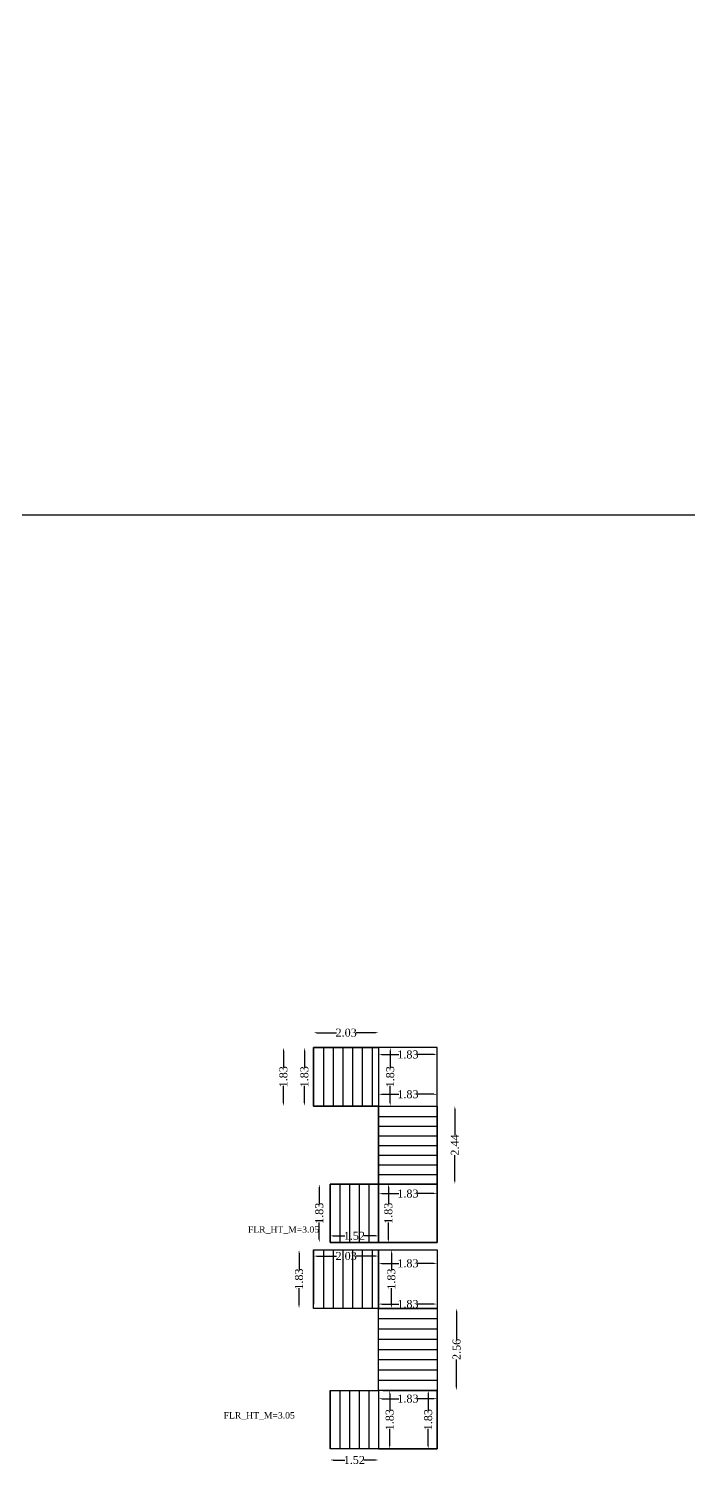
# Model space of a CAD drawing. Header units: metres. Extents: x 3520 to 17931, y 2577 to 6638.
# Drawn here: x 3553.27 to 3573.88, y 2577.28 to 2622.15 of the extents above; entities that cross this region are included whole.
import ezdxf

# ---------------------------------------------------------------- set-up
doc = ezdxf.new("R2010")
doc.units = ezdxf.units.M
doc.header["$MEASUREMENT"] = 0
for name, color, linetype in [('BLK_1_FLR_1_EXIT_WIDTH_STAIR', 7, 'Continuous'), ('BLK_1_FLR_2_STAIR_1', 7, 'Continuous'), ('BLK_1_FLR_2_STAIR_1_FLIGHT_1', 7, 'Continuous'), ('BLK_1_FLR_2_STAIR_1_FLIGHT_2', 7, 'Continuous'), ('BLK_1_FLR_2_STAIR_1_FLIGHT_3', 7, 'Continuous'), ('BLK_1_FLR_2_STAIR_1_LANDING_1', 7, 'Continuous'), ('BLK_1_FLR_2_STAIR_1_LANDING_2', 7, 'Continuous'), ('BLK_1_FLR_2_STAIR_2', 7, 'Continuous'), ('BLK_1_FLR_2_STAIR_2_FLIGHT_1', 7, 'Continuous'), ('BLK_1_FLR_2_STAIR_2_FLIGHT_2', 7, 'Continuous'), ('BLK_1_FLR_2_STAIR_2_FLIGHT_3', 7, 'Continuous'), ('BLK_1_FLR_2_STAIR_2_LANDING_1', 7, 'Continuous'), ('BLK_1_FLR_2_STAIR_2_LANDING_2', 7, 'Continuous'), ('LOCATION_PLAN', 7, 'Continuous')]:
    doc.layers.add(name, color=color, linetype=linetype)
doc.styles.add('ANAND', font='times.ttf')
doc.styles.get("Standard").update_dxf_attribs({"font": 'times.ttf'})
doc.dimstyles.new('STANDARD$0', dxfattribs={"dimtxt": 0.25, "dimasz": 0.1, "dimexe": 2, "dimexo": 2, "dimgap": 0, "dimtad": 0, "dimzin": 0, "dimdsep": 46, "dimtxsty": 'ANAND', "dimcen": 0.0625, "dimdle": 2.5, "dimse1": 1, "dimse2": 1, "dimclrd": 2, "dimclre": 9, "dimadec": 0, "dimazin": 0, "dimtfac": 1, "dimtix": 1, "dimtofl": 0, "dimtmove": 2, "dimatfit": 3, "dimldrblk": 'OBLIQUE', "dimfxl": 0, "dimtolj": 1, "dimtzin": 0, "dimarcsym": 0})

# ---------------------------------------------------------------- blocks, each defined once
blk = doc.blocks.new('*D79')
at = {"layer": 'BLK_1_FLR_2_STAIR_2_FLIGHT_3', "color": 2, "lineweight": -2}
for p, q in [((3562.785, 2577.441), (3563.151, 2577.441)), ((3564.104, 2577.441), (3563.738, 2577.441))]:
    blk.add_line(p, q, dxfattribs=at)
at = {"layer": 'BLK_1_FLR_2_STAIR_2_FLIGHT_3', "color": 2}
for points in [[(3562.785, 2577.458), (3562.785, 2577.424), (3562.685, 2577.441)], [(3564.104, 2577.458), (3564.104, 2577.424), (3564.204, 2577.441)]]:
    blk.add_solid(points, dxfattribs=at)
at = {"layer": 'Defpoints', "color": 0}
for p in [(3562.685, 2577.787), (3564.204, 2577.787), (3562.685, 2577.441)]:
    blk.add_point(p, dxfattribs=at)
at = {"layer": 'BLK_1_FLR_2_STAIR_2_FLIGHT_3', "color": 0, "insert": (3563.445, 2577.441), "char_height": 0.25, "attachment_point": 5, "style": 'ANAND'}
blk.add_mtext('\\A1;1.52', dxfattribs=at)
blk = doc.blocks.new('_Oblique')
at = {"color": 0, "linetype": 'ByBlock', "lineweight": -2}
blk.add_line((-0.5, -0.5), (0.5, 0.5), dxfattribs=at)
blk = doc.blocks.new('*D80')
at = {"layer": 'BLK_1_FLR_2_STAIR_2_FLIGHT_2', "color": 2, "lineweight": -2}
for p, q in [((3566.641, 2582.079), (3566.641, 2581.209)), ((3566.641, 2579.715), (3566.641, 2580.585))]:
    blk.add_line(p, q, dxfattribs=at)
at = {"layer": 'BLK_1_FLR_2_STAIR_2_FLIGHT_2', "color": 2}
for points in [[(3566.624, 2582.079), (3566.658, 2582.079), (3566.641, 2582.179)], [(3566.624, 2579.715), (3566.658, 2579.715), (3566.641, 2579.615)]]:
    blk.add_solid(points, dxfattribs=at)
at = {"layer": 'Defpoints', "color": 0}
for p in [(3566.032, 2582.179), (3566.641, 2582.179), (3566.032, 2579.615)]:
    blk.add_point(p, dxfattribs=at)
at = {"layer": 'BLK_1_FLR_2_STAIR_2_FLIGHT_2', "color": 0, "insert": (3566.641, 2580.897), "char_height": 0.25, "attachment_point": 5, "rotation": 90, "style": 'ANAND'}
blk.add_mtext('\\A1;2.56', dxfattribs=at)
blk = doc.blocks.new('*D81')
at = {"layer": 'BLK_1_FLR_2_STAIR_2_FLIGHT_1', "color": 2, "lineweight": -2}
for p, q in [((3562.273, 2583.812), (3562.885, 2583.812)), ((3564.104, 2583.812), (3563.493, 2583.812))]:
    blk.add_line(p, q, dxfattribs=at)
at = {"layer": 'BLK_1_FLR_2_STAIR_2_FLIGHT_1', "color": 2}
for points in [[(3562.273, 2583.828), (3562.273, 2583.795), (3562.173, 2583.812)], [(3564.104, 2583.828), (3564.104, 2583.795), (3564.204, 2583.812)]]:
    blk.add_solid(points, dxfattribs=at)
at = {"layer": 'Defpoints', "color": 0}
for p in [(3562.173, 2584.006), (3564.204, 2584.006), (3564.204, 2583.812)]:
    blk.add_point(p, dxfattribs=at)
at = {"layer": 'BLK_1_FLR_2_STAIR_2_FLIGHT_1', "color": 0, "insert": (3563.189, 2583.812), "char_height": 0.25, "attachment_point": 5, "style": 'ANAND'}
blk.add_mtext('\\A1;2.03', dxfattribs=at)
blk = doc.blocks.new('*D82')
at = {"layer": 'BLK_1_FLR_2_STAIR_1_FLIGHT_3', "color": 2, "lineweight": -2}
for p, q in [((3562.785, 2584.442), (3563.151, 2584.442)), ((3564.104, 2584.442), (3563.738, 2584.442))]:
    blk.add_line(p, q, dxfattribs=at)
at = {"layer": 'BLK_1_FLR_2_STAIR_1_FLIGHT_3', "color": 2}
for points in [[(3562.785, 2584.459), (3562.785, 2584.425), (3562.685, 2584.442)], [(3564.104, 2584.459), (3564.104, 2584.425), (3564.204, 2584.442)]]:
    blk.add_solid(points, dxfattribs=at)
at = {"layer": 'Defpoints', "color": 0}
for p in [(3562.685, 2584.235), (3564.204, 2584.442), (3564.204, 2584.235)]:
    blk.add_point(p, dxfattribs=at)
at = {"layer": 'BLK_1_FLR_2_STAIR_1_FLIGHT_3', "color": 0, "insert": (3563.445, 2584.442), "char_height": 0.25, "attachment_point": 5, "style": 'ANAND'}
blk.add_mtext('\\A1;1.52', dxfattribs=at)
blk = doc.blocks.new('*D83')
at = {"layer": 'BLK_1_FLR_2_STAIR_1_FLIGHT_2', "color": 2, "lineweight": -2}
for p, q in [((3566.587, 2588.399), (3566.587, 2587.594)), ((3566.587, 2586.162), (3566.587, 2586.968))]:
    blk.add_line(p, q, dxfattribs=at)
at = {"layer": 'BLK_1_FLR_2_STAIR_1_FLIGHT_2', "color": 2}
for points in [[(3566.57, 2588.399), (3566.603, 2588.399), (3566.587, 2588.499)], [(3566.57, 2586.162), (3566.603, 2586.162), (3566.587, 2586.062)]]:
    blk.add_solid(points, dxfattribs=at)
at = {"layer": 'Defpoints', "color": 0}
for p in [(3565.014, 2588.499), (3566.587, 2588.499), (3565.014, 2586.062)]:
    blk.add_point(p, dxfattribs=at)
at = {"layer": 'BLK_1_FLR_2_STAIR_1_FLIGHT_2', "color": 0, "insert": (3566.587, 2587.281), "char_height": 0.25, "attachment_point": 5, "rotation": 90, "style": 'ANAND'}
blk.add_mtext('\\A1;2.44', dxfattribs=at)
blk = doc.blocks.new('*D84')
at = {"layer": 'BLK_1_FLR_2_STAIR_1_FLIGHT_1', "color": 2, "lineweight": -2}
for p, q in [((3562.273, 2590.789), (3562.885, 2590.789)), ((3564.104, 2590.789), (3563.493, 2590.789))]:
    blk.add_line(p, q, dxfattribs=at)
at = {"layer": 'BLK_1_FLR_2_STAIR_1_FLIGHT_1', "color": 2}
for points in [[(3562.273, 2590.806), (3562.273, 2590.772), (3562.173, 2590.789)], [(3564.104, 2590.806), (3564.104, 2590.772), (3564.204, 2590.789)]]:
    blk.add_solid(points, dxfattribs=at)
at = {"layer": 'Defpoints', "color": 0}
for p in [(3564.204, 2590.789), (3562.173, 2590.327), (3564.204, 2590.327)]:
    blk.add_point(p, dxfattribs=at)
at = {"layer": 'BLK_1_FLR_2_STAIR_1_FLIGHT_1', "color": 0, "insert": (3563.189, 2590.789), "char_height": 0.25, "attachment_point": 5, "style": 'ANAND'}
blk.add_mtext('\\A1;2.03', dxfattribs=at)
blk = doc.blocks.new('*D85')
at = {"layer": 'BLK_1_FLR_2_STAIR_1_FLIGHT_1', "color": 2, "lineweight": -2}
for p, q in [((3561.883, 2590.227), (3561.883, 2589.699)), ((3561.883, 2588.599), (3561.883, 2589.127))]:
    blk.add_line(p, q, dxfattribs=at)
at = {"layer": 'BLK_1_FLR_2_STAIR_1_FLIGHT_1', "color": 2}
for points in [[(3561.866, 2590.227), (3561.9, 2590.227), (3561.883, 2590.327)], [(3561.866, 2588.599), (3561.9, 2588.599), (3561.883, 2588.499)]]:
    blk.add_solid(points, dxfattribs=at)
at = {"layer": 'Defpoints', "color": 0}
for p in [(3562.173, 2590.327), (3561.883, 2588.499), (3562.173, 2588.499)]:
    blk.add_point(p, dxfattribs=at)
at = {"layer": 'BLK_1_FLR_2_STAIR_1_FLIGHT_1', "color": 0, "insert": (3561.883, 2589.413), "char_height": 0.25, "attachment_point": 5, "rotation": 90, "style": 'ANAND'}
blk.add_mtext('\\A1;1.83', dxfattribs=at)
blk = doc.blocks.new('*D86')
at = {"layer": 'BLK_1_FLR_2_STAIR_1_FLIGHT_2', "color": 2, "lineweight": -2}
for p, q in [((3564.304, 2588.866), (3564.832, 2588.866)), ((3565.932, 2588.866), (3565.404, 2588.866))]:
    blk.add_line(p, q, dxfattribs=at)
at = {"layer": 'BLK_1_FLR_2_STAIR_1_FLIGHT_2', "color": 2}
for points in [[(3564.304, 2588.883), (3564.304, 2588.849), (3564.204, 2588.866)], [(3565.932, 2588.883), (3565.932, 2588.849), (3566.032, 2588.866)]]:
    blk.add_solid(points, dxfattribs=at)
at = {"layer": 'Defpoints', "color": 0}
for p in [(3566.032, 2588.866), (3564.204, 2588.499), (3566.032, 2588.499)]:
    blk.add_point(p, dxfattribs=at)
at = {"layer": 'BLK_1_FLR_2_STAIR_1_FLIGHT_2', "color": 0, "insert": (3565.118, 2588.866), "char_height": 0.25, "attachment_point": 5, "style": 'ANAND'}
blk.add_mtext('\\A1;1.83', dxfattribs=at)
blk = doc.blocks.new('*D87')
at = {"layer": 'BLK_1_FLR_2_STAIR_1_FLIGHT_3', "color": 2, "lineweight": -2}
for p, q in [((3562.349, 2585.962), (3562.349, 2585.435)), ((3562.349, 2584.335), (3562.349, 2584.863))]:
    blk.add_line(p, q, dxfattribs=at)
at = {"layer": 'BLK_1_FLR_2_STAIR_1_FLIGHT_3', "color": 2}
for points in [[(3562.333, 2585.962), (3562.366, 2585.962), (3562.349, 2586.062)], [(3562.333, 2584.335), (3562.366, 2584.335), (3562.349, 2584.235)]]:
    blk.add_solid(points, dxfattribs=at)
at = {"layer": 'Defpoints', "color": 0}
for p in [(3562.685, 2586.062), (3562.349, 2584.235), (3562.685, 2584.235)]:
    blk.add_point(p, dxfattribs=at)
at = {"layer": 'BLK_1_FLR_2_STAIR_1_FLIGHT_3', "color": 0, "insert": (3562.349, 2585.149), "char_height": 0.25, "attachment_point": 5, "rotation": 90, "style": 'ANAND'}
blk.add_mtext('\\A1;1.83', dxfattribs=at)
blk = doc.blocks.new('*D88')
at = {"layer": 'BLK_1_FLR_2_STAIR_2_FLIGHT_1', "color": 2, "lineweight": -2}
for p, q in [((3561.716, 2583.906), (3561.716, 2583.379)), ((3561.716, 2582.279), (3561.716, 2582.806))]:
    blk.add_line(p, q, dxfattribs=at)
at = {"layer": 'BLK_1_FLR_2_STAIR_2_FLIGHT_1', "color": 2}
for points in [[(3561.699, 2583.906), (3561.732, 2583.906), (3561.716, 2584.006)], [(3561.699, 2582.279), (3561.732, 2582.279), (3561.716, 2582.179)]]:
    blk.add_solid(points, dxfattribs=at)
at = {"layer": 'Defpoints', "color": 0}
for p in [(3562.173, 2584.006), (3561.716, 2582.179), (3562.173, 2582.179)]:
    blk.add_point(p, dxfattribs=at)
at = {"layer": 'BLK_1_FLR_2_STAIR_2_FLIGHT_1', "color": 0, "insert": (3561.716, 2583.092), "char_height": 0.25, "attachment_point": 5, "rotation": 90, "style": 'ANAND'}
blk.add_mtext('\\A1;1.83', dxfattribs=at)
blk = doc.blocks.new('*D89')
at = {"layer": 'BLK_1_FLR_2_STAIR_2_FLIGHT_2', "color": 2, "lineweight": -2}
for p, q in [((3564.304, 2582.313), (3564.832, 2582.313)), ((3565.932, 2582.313), (3565.404, 2582.313))]:
    blk.add_line(p, q, dxfattribs=at)
at = {"layer": 'BLK_1_FLR_2_STAIR_2_FLIGHT_2', "color": 2}
for points in [[(3564.304, 2582.33), (3564.304, 2582.297), (3564.204, 2582.313)], [(3565.932, 2582.33), (3565.932, 2582.297), (3566.032, 2582.313)]]:
    blk.add_solid(points, dxfattribs=at)
at = {"layer": 'Defpoints', "color": 0}
for p in [(3566.032, 2582.313), (3564.204, 2582.179), (3566.032, 2582.179)]:
    blk.add_point(p, dxfattribs=at)
at = {"layer": 'BLK_1_FLR_2_STAIR_2_FLIGHT_2', "color": 0, "insert": (3565.118, 2582.313), "char_height": 0.25, "attachment_point": 5, "style": 'ANAND'}
blk.add_mtext('\\A1;1.83', dxfattribs=at)
blk = doc.blocks.new('*D90')
at = {"layer": 'BLK_1_FLR_2_STAIR_2_FLIGHT_3', "color": 2, "lineweight": -2}
for p, q in [((3564.55, 2579.515), (3564.55, 2578.987)), ((3564.55, 2577.887), (3564.55, 2578.415))]:
    blk.add_line(p, q, dxfattribs=at)
at = {"layer": 'BLK_1_FLR_2_STAIR_2_FLIGHT_3', "color": 2}
for points in [[(3564.533, 2579.515), (3564.566, 2579.515), (3564.55, 2579.615)], [(3564.533, 2577.887), (3564.566, 2577.887), (3564.55, 2577.787)]]:
    blk.add_solid(points, dxfattribs=at)
at = {"layer": 'Defpoints', "color": 0}
for p in [(3564.204, 2579.615), (3564.204, 2577.787), (3564.55, 2577.787)]:
    blk.add_point(p, dxfattribs=at)
at = {"layer": 'BLK_1_FLR_2_STAIR_2_FLIGHT_3', "color": 0, "insert": (3564.55, 2578.701), "char_height": 0.25, "attachment_point": 5, "rotation": 90, "style": 'ANAND'}
blk.add_mtext('\\A1;1.83', dxfattribs=at)
blk = doc.blocks.new('*D91')
at = {"layer": 'BLK_1_FLR_2_STAIR_2_LANDING_2', "color": 2, "lineweight": -2}
for p, q in [((3564.304, 2579.357), (3564.832, 2579.357)), ((3565.932, 2579.357), (3565.404, 2579.357))]:
    blk.add_line(p, q, dxfattribs=at)
at = {"layer": 'BLK_1_FLR_2_STAIR_2_LANDING_2', "color": 2}
for points in [[(3564.304, 2579.373), (3564.304, 2579.34), (3564.204, 2579.357)], [(3565.932, 2579.373), (3565.932, 2579.34), (3566.032, 2579.357)]]:
    blk.add_solid(points, dxfattribs=at)
at = {"layer": 'Defpoints', "color": 0}
for p in [(3564.204, 2579.307), (3566.032, 2579.357), (3566.032, 2579.307)]:
    blk.add_point(p, dxfattribs=at)
at = {"layer": 'BLK_1_FLR_2_STAIR_2_LANDING_2', "color": 0, "insert": (3565.118, 2579.357), "char_height": 0.25, "attachment_point": 5, "style": 'ANAND'}
blk.add_mtext('\\A1;1.83', dxfattribs=at)
blk = doc.blocks.new('*D92')
at = {"layer": 'BLK_1_FLR_2_STAIR_2_LANDING_2', "color": 2, "lineweight": -2}
for p, q in [((3565.753, 2579.515), (3565.753, 2578.987)), ((3565.753, 2577.887), (3565.753, 2578.415))]:
    blk.add_line(p, q, dxfattribs=at)
at = {"layer": 'BLK_1_FLR_2_STAIR_2_LANDING_2', "color": 2}
for points in [[(3565.736, 2579.515), (3565.77, 2579.515), (3565.753, 2579.615)], [(3565.736, 2577.887), (3565.77, 2577.887), (3565.753, 2577.787)]]:
    blk.add_solid(points, dxfattribs=at)
at = {"layer": 'Defpoints', "color": 0}
for p in [(3565.713, 2579.615), (3565.713, 2577.787), (3565.753, 2577.787)]:
    blk.add_point(p, dxfattribs=at)
at = {"layer": 'BLK_1_FLR_2_STAIR_2_LANDING_2', "color": 0, "insert": (3565.753, 2578.701), "char_height": 0.25, "attachment_point": 5, "rotation": 90, "style": 'ANAND'}
blk.add_mtext('\\A1;1.83', dxfattribs=at)
blk = doc.blocks.new('*D93')
at = {"layer": 'BLK_1_FLR_2_STAIR_2_LANDING_1', "color": 2, "lineweight": -2}
for p, q in [((3564.601, 2583.906), (3564.601, 2583.379)), ((3564.601, 2582.279), (3564.601, 2582.806))]:
    blk.add_line(p, q, dxfattribs=at)
at = {"layer": 'BLK_1_FLR_2_STAIR_2_LANDING_1', "color": 2}
for points in [[(3564.585, 2583.906), (3564.618, 2583.906), (3564.601, 2584.006)], [(3564.585, 2582.279), (3564.618, 2582.279), (3564.601, 2582.179)]]:
    blk.add_solid(points, dxfattribs=at)
at = {"layer": 'Defpoints', "color": 0}
for p in [(3564.463, 2584.006), (3564.601, 2584.006), (3564.463, 2582.179)]:
    blk.add_point(p, dxfattribs=at)
at = {"layer": 'BLK_1_FLR_2_STAIR_2_LANDING_1', "color": 0, "insert": (3564.601, 2583.092), "char_height": 0.25, "attachment_point": 5, "rotation": 90, "style": 'ANAND'}
blk.add_mtext('\\A1;1.83', dxfattribs=at)
blk = doc.blocks.new('*D94')
at = {"layer": 'BLK_1_FLR_2_STAIR_2_LANDING_1', "color": 2, "lineweight": -2}
for p, q in [((3564.304, 2583.583), (3564.832, 2583.583)), ((3565.932, 2583.583), (3565.404, 2583.583))]:
    blk.add_line(p, q, dxfattribs=at)
at = {"layer": 'BLK_1_FLR_2_STAIR_2_LANDING_1', "color": 2}
for points in [[(3564.304, 2583.599), (3564.304, 2583.566), (3564.204, 2583.583)], [(3565.932, 2583.599), (3565.932, 2583.566), (3566.032, 2583.583)]]:
    blk.add_solid(points, dxfattribs=at)
at = {"layer": 'Defpoints', "color": 0}
for p in [(3564.204, 2583.638), (3566.032, 2583.638), (3566.032, 2583.583)]:
    blk.add_point(p, dxfattribs=at)
at = {"layer": 'BLK_1_FLR_2_STAIR_2_LANDING_1', "color": 0, "insert": (3565.118, 2583.583), "char_height": 0.25, "attachment_point": 5, "style": 'ANAND'}
blk.add_mtext('\\A1;1.83', dxfattribs=at)
blk = doc.blocks.new('*D95')
at = {"layer": 'BLK_1_FLR_2_STAIR_1_LANDING_2', "color": 2, "lineweight": -2}
for p, q in [((3564.508, 2585.962), (3564.508, 2585.435)), ((3564.508, 2584.335), (3564.508, 2584.863))]:
    blk.add_line(p, q, dxfattribs=at)
at = {"layer": 'BLK_1_FLR_2_STAIR_1_LANDING_2', "color": 2}
for points in [[(3564.491, 2585.962), (3564.525, 2585.962), (3564.508, 2586.062)], [(3564.491, 2584.335), (3564.525, 2584.335), (3564.508, 2584.235)]]:
    blk.add_solid(points, dxfattribs=at)
at = {"layer": 'Defpoints', "color": 0}
for p in [(3564.478, 2586.062), (3564.478, 2584.235), (3564.508, 2584.235)]:
    blk.add_point(p, dxfattribs=at)
at = {"layer": 'BLK_1_FLR_2_STAIR_1_LANDING_2', "color": 0, "insert": (3564.508, 2585.149), "char_height": 0.25, "attachment_point": 5, "rotation": 90, "style": 'ANAND'}
blk.add_mtext('\\A1;1.83', dxfattribs=at)
blk = doc.blocks.new('*D96')
at = {"layer": 'BLK_1_FLR_2_STAIR_1_LANDING_2', "color": 2, "lineweight": -2}
for p, q in [((3564.304, 2585.762), (3564.832, 2585.762)), ((3565.932, 2585.762), (3565.404, 2585.762))]:
    blk.add_line(p, q, dxfattribs=at)
at = {"layer": 'BLK_1_FLR_2_STAIR_1_LANDING_2', "color": 2}
for points in [[(3564.304, 2585.779), (3564.304, 2585.746), (3564.204, 2585.762)], [(3565.932, 2585.779), (3565.932, 2585.746), (3566.032, 2585.762)]]:
    blk.add_solid(points, dxfattribs=at)
at = {"layer": 'Defpoints', "color": 0}
for p in [(3564.204, 2585.812), (3566.032, 2585.812), (3566.032, 2585.762)]:
    blk.add_point(p, dxfattribs=at)
at = {"layer": 'BLK_1_FLR_2_STAIR_1_LANDING_2', "color": 0, "insert": (3565.118, 2585.762), "char_height": 0.25, "attachment_point": 5, "style": 'ANAND'}
blk.add_mtext('\\A1;1.83', dxfattribs=at)
blk = doc.blocks.new('*D97')
at = {"layer": 'BLK_1_FLR_2_STAIR_1_LANDING_1', "color": 2, "lineweight": -2}
for p, q in [((3564.304, 2590.108), (3564.832, 2590.108)), ((3565.932, 2590.108), (3565.404, 2590.108))]:
    blk.add_line(p, q, dxfattribs=at)
at = {"layer": 'BLK_1_FLR_2_STAIR_1_LANDING_1', "color": 2}
for points in [[(3564.304, 2590.125), (3564.304, 2590.091), (3564.204, 2590.108)], [(3565.932, 2590.125), (3565.932, 2590.091), (3566.032, 2590.108)]]:
    blk.add_solid(points, dxfattribs=at)
at = {"layer": 'Defpoints', "color": 0}
for p in [(3564.204, 2590.117), (3566.032, 2590.117), (3566.032, 2590.108)]:
    blk.add_point(p, dxfattribs=at)
at = {"layer": 'BLK_1_FLR_2_STAIR_1_LANDING_1', "color": 0, "insert": (3565.118, 2590.108), "char_height": 0.25, "attachment_point": 5, "style": 'ANAND'}
blk.add_mtext('\\A1;1.83', dxfattribs=at)
blk = doc.blocks.new('*D98')
at = {"layer": 'BLK_1_FLR_2_STAIR_1_LANDING_1', "color": 2, "lineweight": -2}
for p, q in [((3564.566, 2590.227), (3564.566, 2589.699)), ((3564.566, 2588.599), (3564.566, 2589.127))]:
    blk.add_line(p, q, dxfattribs=at)
at = {"layer": 'BLK_1_FLR_2_STAIR_1_LANDING_1', "color": 2}
for points in [[(3564.55, 2590.227), (3564.583, 2590.227), (3564.566, 2590.327)], [(3564.55, 2588.599), (3564.583, 2588.599), (3564.566, 2588.499)]]:
    blk.add_solid(points, dxfattribs=at)
at = {"layer": 'Defpoints', "color": 0}
for p in [(3564.566, 2590.327), (3564.566, 2588.499), (3564.566, 2588.499)]:
    blk.add_point(p, dxfattribs=at)
at = {"layer": 'BLK_1_FLR_2_STAIR_1_LANDING_1', "color": 0, "insert": (3564.566, 2589.413), "char_height": 0.25, "attachment_point": 5, "rotation": 90, "style": 'ANAND'}
blk.add_mtext('\\A1;1.83', dxfattribs=at)
blk = doc.blocks.new('*D99')
at = {"layer": 'BLK_1_FLR_1_EXIT_WIDTH_STAIR', "color": 2, "lineweight": -2}
for p, q in [((3561.228, 2590.227), (3561.228, 2589.699)), ((3561.228, 2588.599), (3561.228, 2589.127))]:
    blk.add_line(p, q, dxfattribs=at)
at = {"layer": 'BLK_1_FLR_1_EXIT_WIDTH_STAIR', "color": 2}
for points in [[(3561.211, 2590.227), (3561.245, 2590.227), (3561.228, 2590.327)], [(3561.211, 2588.599), (3561.245, 2588.599), (3561.228, 2588.499)]]:
    blk.add_solid(points, dxfattribs=at)
at = {"layer": 'Defpoints', "color": 0}
for p in [(3562.173, 2590.327), (3561.228, 2588.499), (3562.173, 2588.499)]:
    blk.add_point(p, dxfattribs=at)
at = {"layer": 'BLK_1_FLR_1_EXIT_WIDTH_STAIR', "color": 0, "insert": (3561.228, 2589.413), "char_height": 0.25, "attachment_point": 5, "rotation": 90, "style": 'ANAND'}
blk.add_mtext('\\A1;1.83', dxfattribs=at)

msp = doc.modelspace()

# ---------------------------------------------------------------- linework, layer by layer
msp.add_lwpolyline([(3520.483, 2710.351), (3679.581, 2710.351), (3679.581, 2606.963), (3520.483, 2606.963)], close=True)
at = {"layer": 'BLK_1_FLR_2_STAIR_1', "color": 1}
msp.add_lwpolyline([(3562.173, 2590.327), (3562.173, 2588.499), (3564.204, 2588.499), (3564.204, 2586.062), (3562.685, 2586.062), (3562.685, 2584.235), (3566.032, 2584.235), (3566.032, 2590.327), (3562.173, 2590.327)], dxfattribs=at)
at = {"layer": 'BLK_1_FLR_2_STAIR_1_FLIGHT_1', "color": 7}
for p, q in [((3562.173, 2590.327), (3562.173, 2588.499)), ((3562.477, 2590.327), (3562.477, 2588.499)), ((3562.781, 2590.327), (3562.781, 2588.499)), ((3563.085, 2590.327), (3563.085, 2588.499)), ((3563.389, 2590.327), (3563.389, 2588.499)), ((3563.693, 2590.327), (3563.693, 2588.499)), ((3563.997, 2590.327), (3563.997, 2588.499))]:
    msp.add_line(p, q, dxfattribs=at)
msp.add_lwpolyline([(3562.173, 2590.327), (3564.204, 2590.327), (3564.204, 2588.499), (3562.173, 2588.499)], close=True, dxfattribs=at)
at = {"layer": 'BLK_1_FLR_2_STAIR_1_FLIGHT_2', "color": 7}
for p, q in [((3564.204, 2588.499), (3566.032, 2588.499)), ((3564.204, 2588.168), (3566.032, 2588.168)), ((3564.204, 2587.867), (3566.032, 2587.867)), ((3564.204, 2587.566), (3566.032, 2587.566)), ((3564.204, 2587.266), (3566.032, 2587.266)), ((3564.204, 2586.965), (3566.032, 2586.965)), ((3564.204, 2586.664), (3566.032, 2586.664)), ((3564.204, 2586.363), (3566.032, 2586.363)), ((3564.204, 2586.062), (3566.032, 2586.062))]:
    msp.add_line(p, q, dxfattribs=at)
msp.add_lwpolyline([(3564.204, 2588.499), (3566.032, 2588.499), (3566.032, 2586.062), (3564.204, 2586.062)], close=True, dxfattribs=at)
at = {"layer": 'BLK_1_FLR_2_STAIR_1_FLIGHT_3', "color": 7}
for p, q in [((3562.685, 2586.062), (3562.685, 2584.235)), ((3562.989, 2586.062), (3562.989, 2584.235)), ((3563.293, 2586.067), (3563.293, 2584.239)), ((3563.597, 2586.062), (3563.597, 2584.235)), ((3563.9, 2586.062), (3563.9, 2584.235)), ((3564.204, 2586.062), (3564.204, 2584.235))]:
    msp.add_line(p, q, dxfattribs=at)
msp.add_lwpolyline([(3562.685, 2586.062), (3564.204, 2586.062), (3564.204, 2584.235), (3562.685, 2584.235)], close=True, dxfattribs=at)
at = {"layer": 'BLK_1_FLR_2_STAIR_1_LANDING_1', "color": 7}
msp.add_lwpolyline([(3564.204, 2588.499), (3566.032, 2588.499), (3566.032, 2590.327), (3564.204, 2590.327)], close=True, dxfattribs=at)
at = {"layer": 'BLK_1_FLR_2_STAIR_1_LANDING_2', "color": 7}
msp.add_lwpolyline([(3564.204, 2586.062), (3566.032, 2586.062), (3566.032, 2584.235), (3564.204, 2584.235)], close=True, dxfattribs=at)
at = {"layer": 'BLK_1_FLR_2_STAIR_2', "color": 1}
msp.add_lwpolyline([(3562.173, 2584.006), (3566.032, 2584.006), (3566.032, 2577.787), (3562.685, 2577.787), (3562.685, 2579.615), (3564.204, 2579.615), (3564.204, 2582.179), (3562.173, 2582.179), (3562.173, 2584.006)], dxfattribs=at)
at = {"layer": 'BLK_1_FLR_2_STAIR_2_FLIGHT_1', "color": 7}
for p, q in [((3562.173, 2584.006), (3562.173, 2582.309)), ((3562.477, 2584.006), (3562.477, 2582.179)), ((3562.781, 2584.006), (3562.781, 2582.179)), ((3563.085, 2584.006), (3563.085, 2582.179)), ((3563.389, 2584.006), (3563.389, 2582.179)), ((3563.693, 2584.006), (3563.693, 2582.179)), ((3563.997, 2584.006), (3563.997, 2582.179))]:
    msp.add_line(p, q, dxfattribs=at)
msp.add_lwpolyline([(3562.173, 2584.006), (3564.204, 2584.006), (3564.204, 2582.179), (3562.173, 2582.179)], close=True, dxfattribs=at)
at = {"layer": 'BLK_1_FLR_2_STAIR_2_FLIGHT_2', "color": 7}
for p, q in [((3564.204, 2581.858), (3566.032, 2581.858)), ((3564.204, 2581.538), (3566.032, 2581.538)), ((3564.204, 2581.217), (3566.032, 2581.217)), ((3564.204, 2580.897), (3566.032, 2580.897)), ((3564.204, 2580.576), (3566.032, 2580.576)), ((3564.204, 2580.256), (3566.032, 2580.256)), ((3564.204, 2579.935), (3566.032, 2579.935)), ((3564.334, 2579.615), (3566.032, 2579.615))]:
    msp.add_line(p, q, dxfattribs=at)
msp.add_lwpolyline([(3564.204, 2582.179), (3566.032, 2582.179), (3566.032, 2579.615), (3564.204, 2579.615)], close=True, dxfattribs=at)
at = {"layer": 'BLK_1_FLR_2_STAIR_2_FLIGHT_3', "color": 7}
for p, q in [((3562.685, 2579.615), (3562.685, 2577.787)), ((3562.989, 2579.615), (3562.989, 2577.787)), ((3563.293, 2579.615), (3563.293, 2577.787)), ((3563.597, 2579.615), (3563.597, 2577.787)), ((3563.9, 2579.615), (3563.9, 2577.787)), ((3564.204, 2579.485), (3564.204, 2577.787))]:
    msp.add_line(p, q, dxfattribs=at)
msp.add_lwpolyline([(3562.685, 2579.615), (3564.204, 2579.615), (3564.204, 2577.787), (3562.685, 2577.787)], close=True, dxfattribs=at)
at = {"layer": 'BLK_1_FLR_2_STAIR_2_LANDING_1', "color": 7}
msp.add_lwpolyline([(3564.204, 2584.006), (3566.032, 2584.006), (3566.032, 2582.179), (3564.204, 2582.179)], close=True, dxfattribs=at)
at = {"layer": 'BLK_1_FLR_2_STAIR_2_LANDING_2', "color": 7}
msp.add_lwpolyline([(3564.204, 2577.787), (3566.032, 2577.787), (3566.032, 2579.615), (3564.204, 2579.615)], close=True, dxfattribs=at)
at = {"layer": 'LOCATION_PLAN', "color": 7}
msp.add_lwpolyline([(3520.483, 2710.351), (3679.581, 2710.351), (3679.581, 2606.963), (3520.483, 2606.963)], close=True, dxfattribs=at)

# ---------------------------------------------------------------- texts
at = {"layer": 'BLK_1_FLR_2_STAIR_1', "color": 1, "insert": (3560.117, 2584.743), "char_height": 0.2, "attachment_point": 1}
msp.add_mtext_dynamic_manual_height_columns('FLR_HT_M=3.05', width=2.8071, gutter_width=1, heights=[0], dxfattribs=at)
at = {"layer": 'BLK_1_FLR_2_STAIR_2', "color": 1, "insert": (3559.358, 2578.936), "char_height": 0.2, "attachment_point": 1}
msp.add_mtext_dynamic_manual_height_columns('FLR_HT_M=3.05', width=2.8071, gutter_width=1, heights=[0], dxfattribs=at)

# ---------------------------------------------------------------- dimensions: what is measured, and where the dimension line sits
at = {"layer": 'BLK_1_FLR_1_EXIT_WIDTH_STAIR', "color": 1}
dim = msp.add_linear_dim(base=(3561.228, 2588.499), p1=(3562.173, 2590.327), p2=(3562.173, 2588.499), angle=90, dimstyle='STANDARD$0', dxfattribs=at)
dim.commit()
dim.dimension.update_dxf_attribs({"geometry": '*D99', "text_midpoint": (3561.228, 2589.413)})
at = {"layer": 'BLK_1_FLR_2_STAIR_1_FLIGHT_1', "color": 1}
dim = msp.add_linear_dim(base=(3564.204, 2590.789), p1=(3562.173, 2590.327), p2=(3564.204, 2590.327), dimstyle='STANDARD$0', dxfattribs=at)
dim.commit()
dim.dimension.update_dxf_attribs({"geometry": '*D84', "text_midpoint": (3563.189, 2590.789)})
at = {"layer": 'BLK_1_FLR_2_STAIR_1_FLIGHT_1', "color": 2}
dim = msp.add_linear_dim(base=(3561.883, 2588.499), p1=(3562.173, 2590.327), p2=(3562.173, 2588.499), angle=90, dimstyle='STANDARD$0', dxfattribs=at)
dim.commit()
dim.dimension.update_dxf_attribs({"geometry": '*D85', "text_midpoint": (3561.883, 2589.413)})
at = {"layer": 'BLK_1_FLR_2_STAIR_1_FLIGHT_2', "color": 2}
dim = msp.add_linear_dim(base=(3566.032, 2588.866), p1=(3564.204, 2588.499), p2=(3566.032, 2588.499), dimstyle='STANDARD$0', dxfattribs=at)
dim.commit()
dim.dimension.update_dxf_attribs({"geometry": '*D86', "text_midpoint": (3565.118, 2588.866)})
at = {"layer": 'BLK_1_FLR_2_STAIR_1_FLIGHT_2', "color": 1}
dim = msp.add_linear_dim(base=(3566.587, 2588.499), p1=(3565.014, 2586.062), p2=(3565.014, 2588.499), angle=90, dimstyle='STANDARD$0', dxfattribs=at)
dim.commit()
dim.dimension.update_dxf_attribs({"geometry": '*D83', "text_midpoint": (3566.587, 2587.281)})
at = {"layer": 'BLK_1_FLR_2_STAIR_1_FLIGHT_3', "color": 2}
dim = msp.add_linear_dim(base=(3562.349, 2584.235), p1=(3562.685, 2586.062), p2=(3562.685, 2584.235), angle=90, dimstyle='STANDARD$0', dxfattribs=at)
dim.commit()
dim.dimension.update_dxf_attribs({"geometry": '*D87', "text_midpoint": (3562.349, 2585.149)})
at = {"layer": 'BLK_1_FLR_2_STAIR_1_FLIGHT_3', "color": 1}
dim = msp.add_linear_dim(base=(3564.204, 2584.442), p1=(3562.685, 2584.235), p2=(3564.204, 2584.235), dimstyle='STANDARD$0', dxfattribs=at)
dim.commit()
dim.dimension.update_dxf_attribs({"geometry": '*D82', "text_midpoint": (3563.445, 2584.442)})
at = {"layer": 'BLK_1_FLR_2_STAIR_1_LANDING_1', "color": 2}
dim = msp.add_linear_dim(base=(3566.032, 2590.108), p1=(3564.204, 2590.117), p2=(3566.032, 2590.117), dimstyle='STANDARD$0', dxfattribs=at)
dim.commit()
dim.dimension.update_dxf_attribs({"geometry": '*D97', "text_midpoint": (3565.118, 2590.108)})
at = {"layer": 'BLK_1_FLR_2_STAIR_1_LANDING_1', "color": 1}
dim = msp.add_linear_dim(base=(3564.566, 2588.499), p1=(3564.566, 2590.327), p2=(3564.566, 2588.499), angle=90, dimstyle='STANDARD$0', dxfattribs=at)
dim.commit()
dim.dimension.update_dxf_attribs({"geometry": '*D98', "text_midpoint": (3564.566, 2589.413)})
at = {"layer": 'BLK_1_FLR_2_STAIR_1_LANDING_2', "color": 2}
dim = msp.add_linear_dim(base=(3566.032, 2585.762), p1=(3564.204, 2585.812), p2=(3566.032, 2585.812), dimstyle='STANDARD$0', dxfattribs=at)
dim.commit()
dim.dimension.update_dxf_attribs({"geometry": '*D96', "text_midpoint": (3565.118, 2585.762)})
at = {"layer": 'BLK_1_FLR_2_STAIR_1_LANDING_2', "color": 1}
dim = msp.add_linear_dim(base=(3564.508, 2584.235), p1=(3564.478, 2586.062), p2=(3564.478, 2584.235), angle=90, dimstyle='STANDARD$0', dxfattribs=at)
dim.commit()
dim.dimension.update_dxf_attribs({"geometry": '*D95', "text_midpoint": (3564.508, 2585.149)})
at = {"layer": 'BLK_1_FLR_2_STAIR_2_FLIGHT_1', "color": 2}
dim = msp.add_linear_dim(base=(3561.716, 2582.179), p1=(3562.173, 2584.006), p2=(3562.173, 2582.179), angle=90, dimstyle='STANDARD$0', dxfattribs=at)
dim.commit()
dim.dimension.update_dxf_attribs({"geometry": '*D88', "text_midpoint": (3561.716, 2583.092)})
at = {"layer": 'BLK_1_FLR_2_STAIR_2_FLIGHT_1', "color": 1}
dim = msp.add_linear_dim(base=(3564.204, 2583.812), p1=(3562.173, 2584.006), p2=(3564.204, 2584.006), dimstyle='STANDARD$0', dxfattribs=at)
dim.commit()
dim.dimension.update_dxf_attribs({"geometry": '*D81', "text_midpoint": (3563.189, 2583.812)})
at = {"layer": 'BLK_1_FLR_2_STAIR_2_FLIGHT_2', "color": 2}
dim = msp.add_linear_dim(base=(3566.032, 2582.313), p1=(3564.204, 2582.179), p2=(3566.032, 2582.179), dimstyle='STANDARD$0', dxfattribs=at)
dim.commit()
dim.dimension.update_dxf_attribs({"geometry": '*D89', "text_midpoint": (3565.118, 2582.313)})
at = {"layer": 'BLK_1_FLR_2_STAIR_2_FLIGHT_2', "color": 1}
dim = msp.add_linear_dim(base=(3566.641, 2582.179), p1=(3566.032, 2579.615), p2=(3566.032, 2582.179), angle=90, dimstyle='STANDARD$0', dxfattribs=at)
dim.commit()
dim.dimension.update_dxf_attribs({"geometry": '*D80', "text_midpoint": (3566.641, 2580.897)})
at = {"layer": 'BLK_1_FLR_2_STAIR_2_FLIGHT_3', "color": 2}
dim = msp.add_linear_dim(base=(3564.55, 2577.787), p1=(3564.204, 2579.615), p2=(3564.204, 2577.787), angle=90, dimstyle='STANDARD$0', dxfattribs=at)
dim.commit()
dim.dimension.update_dxf_attribs({"geometry": '*D90', "text_midpoint": (3564.55, 2578.701)})
at = {"layer": 'BLK_1_FLR_2_STAIR_2_FLIGHT_3', "color": 1}
dim = msp.add_linear_dim(base=(3562.685, 2577.441), p1=(3564.204, 2577.787), p2=(3562.685, 2577.787), dimstyle='STANDARD$0', dxfattribs=at)
dim.commit()
dim.dimension.update_dxf_attribs({"geometry": '*D79', "text_midpoint": (3563.445, 2577.441)})
at = {"layer": 'BLK_1_FLR_2_STAIR_2_LANDING_1', "color": 1}
dim = msp.add_linear_dim(base=(3566.032, 2583.583), p1=(3564.204, 2583.638), p2=(3566.032, 2583.638), dimstyle='STANDARD$0', dxfattribs=at)
dim.commit()
dim.dimension.update_dxf_attribs({"geometry": '*D94', "text_midpoint": (3565.118, 2583.583)})
at = {"layer": 'BLK_1_FLR_2_STAIR_2_LANDING_1', "color": 2}
dim = msp.add_linear_dim(base=(3564.601, 2584.006), p1=(3564.463, 2582.179), p2=(3564.463, 2584.006), angle=90, dimstyle='STANDARD$0', dxfattribs=at)
dim.commit()
dim.dimension.update_dxf_attribs({"geometry": '*D93', "text_midpoint": (3564.601, 2583.092)})
at = {"layer": 'BLK_1_FLR_2_STAIR_2_LANDING_2', "color": 2}
dim = msp.add_linear_dim(base=(3565.753, 2577.787), p1=(3565.713, 2579.615), p2=(3565.713, 2577.787), angle=90, dimstyle='STANDARD$0', dxfattribs=at)
dim.commit()
dim.dimension.update_dxf_attribs({"geometry": '*D92', "text_midpoint": (3565.753, 2578.701)})
at = {"layer": 'BLK_1_FLR_2_STAIR_2_LANDING_2', "color": 1}
dim = msp.add_linear_dim(base=(3566.032, 2579.357), p1=(3564.204, 2579.307), p2=(3566.032, 2579.307), dimstyle='STANDARD$0', dxfattribs=at)
dim.commit()
dim.dimension.update_dxf_attribs({"geometry": '*D91', "text_midpoint": (3565.118, 2579.357)})

doc.saveas('drawing.dxf')
